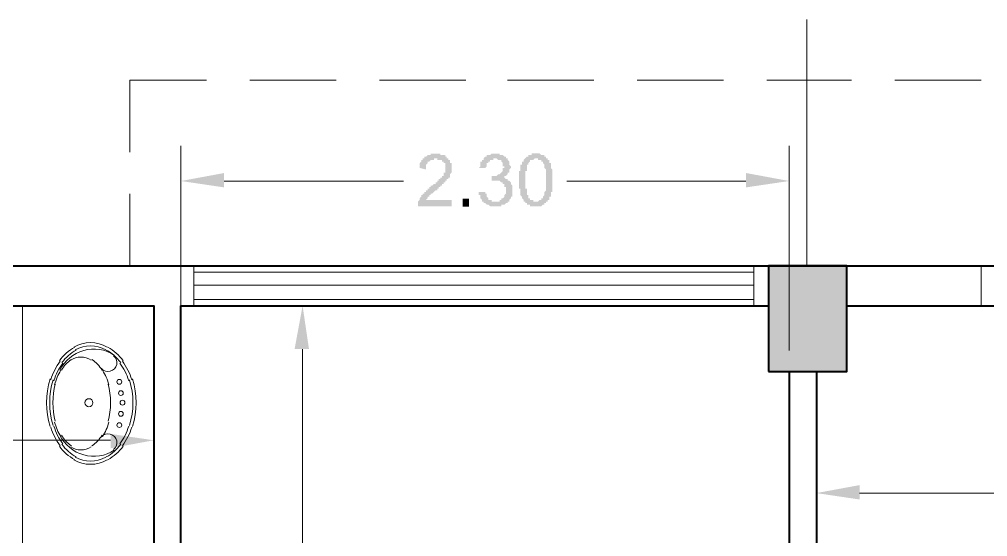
# Model space of a CAD drawing. Header units: inches. Extents: x -11 to 213, y -78 to 40.
# Drawn here: x -0.228 to 3.43, y 27.767 to 29.722 of the extents above; entities that cross this region are included whole.
import ezdxf

# ---------------------------------------------------------------- set-up
doc = ezdxf.new("R2010")
doc.units = ezdxf.units.IN
doc.header["$MEASUREMENT"] = 0
doc.layers.add('PDF_0', color=7, linetype='Continuous')

msp = doc.modelspace()

# ---------------------------------------------------------------- hatches: boundary and pattern name
at = {"layer": 'PDF_0'}
for points in [[(1.40478, 29.01554), (1.27778, 29.01554), (1.27778, 29.02159), (1.27778, 29.02159), (1.27778, 29.02763), (1.27778, 29.02763), (1.27778, 29.02763), (1.27778, 29.03368), (1.27778, 29.03368), (1.28383, 29.03973), (1.28383, 29.03973), (1.28383, 29.04578), (1.28383, 29.04578), (1.28383, 29.04578), (1.28988, 29.05183), (1.28988, 29.05183), (1.28988, 29.05183), (1.28988, 29.05183), (1.28988, 29.05787), (1.29592, 29.05787), (1.29592, 29.05787), (1.29592, 29.06392), (1.29592, 29.06392), (1.30197, 29.06392), (1.30197, 29.06392), (1.30197, 29.06997), (1.30197, 29.06997), (1.30802, 29.06997), (1.30802, 29.07602), (1.31407, 29.07602), (1.31407, 29.07602), (1.31407, 29.08207), (1.32011, 29.08207), (1.32011, 29.08207), (1.32011, 29.08811), (1.32616, 29.08811), (1.32616, 29.09416), (1.33221, 29.09416), (1.33221, 29.09416), (1.33221, 29.09416), (1.33826, 29.10021), (1.33826, 29.10021), (1.33826, 29.10021), (1.34431, 29.10021), (1.34431, 29.10626), (1.34431, 29.10626), (1.35035, 29.10626), (1.35035, 29.11231), (1.35035, 29.11231), (1.3564, 29.11231), (1.3564, 29.11835), (1.3564, 29.11835), (1.36245, 29.11835), (1.36245, 29.1244), (1.36245, 29.1244), (1.3685, 29.1244), (1.3685, 29.1244), (1.3685, 29.13045), (1.3685, 29.13045), (1.37455, 29.13045), (1.37455, 29.1365), (1.37455, 29.1365), (1.37455, 29.14254), (1.37455, 29.14254), (1.38059, 29.14254), (1.38059, 29.14859), (1.38059, 29.14859), (1.38059, 29.15464), (1.38059, 29.15464), (1.38059, 29.15464), (1.38059, 29.16069), (1.38059, 29.16069), (1.38059, 29.16069), (1.38059, 29.16674), (1.38059, 29.16674), (1.38059, 29.17278), (1.38059, 29.17278), (1.38059, 29.17883), (1.37455, 29.17883), (1.37455, 29.17883), (1.37455, 29.18488), (1.3685, 29.18488), (1.3685, 29.18488), (1.3685, 29.18488), (1.3685, 29.19093), (1.36245, 29.19093), (1.36245, 29.19093), (1.36245, 29.19093), (1.3564, 29.19093), (1.3564, 29.19093), (1.35035, 29.19093), (1.35035, 29.19698), (1.34431, 29.19698), (1.34431, 29.19698), (1.34431, 29.19698), (1.33826, 29.19698), (1.33826, 29.19093), (1.33221, 29.19093), (1.33221, 29.19093), (1.32616, 29.19093), (1.32616, 29.19093), (1.32616, 29.19093), (1.32011, 29.18488), (1.32011, 29.18488), (1.32011, 29.18488), (1.31407, 29.18488), (1.31407, 29.17883), (1.31407, 29.17883), (1.31407, 29.17883), (1.30802, 29.17278), (1.30802, 29.17278), (1.30802, 29.17278), (1.30802, 29.16674), (1.30802, 29.16674), (1.30802, 29.16069), (1.30802, 29.16069), (1.30802, 29.15464), (1.30802, 29.15464), (1.28383, 29.16069), (1.28383, 29.16069), (1.28383, 29.16069), (1.28383, 29.16674), (1.28383, 29.16674), (1.28383, 29.17278), (1.28383, 29.17278), (1.28383, 29.17883), (1.28383, 29.17883), (1.28988, 29.18488), (1.28988, 29.18488), (1.28988, 29.18488), (1.28988, 29.19093), (1.29592, 29.19093), (1.29592, 29.19093), (1.29592, 29.19698), (1.29592, 29.19698), (1.30197, 29.19698), (1.30197, 29.19698), (1.30197, 29.20302), (1.30802, 29.20302), (1.30802, 29.20302), (1.30802, 29.20302), (1.31407, 29.20907), (1.31407, 29.20907), (1.31407, 29.20907), (1.32011, 29.20907), (1.32011, 29.20907), (1.32616, 29.20907), (1.32616, 29.21512), (1.33221, 29.21512), (1.33221, 29.21512), (1.33221, 29.21512), (1.33826, 29.21512), (1.33826, 29.21512), (1.34431, 29.21512), (1.34431, 29.21512), (1.35035, 29.21512), (1.35035, 29.21512), (1.3564, 29.21512), (1.3564, 29.21512), (1.36245, 29.21512), (1.36245, 29.21512), (1.36245, 29.20907), (1.3685, 29.20907), (1.3685, 29.20907), (1.37455, 29.20907), (1.37455, 29.20907), (1.37455, 29.20907), (1.38059, 29.20907), (1.38059, 29.20302), (1.38059, 29.20302), (1.38664, 29.20302), (1.38664, 29.20302), (1.38664, 29.19698), (1.39269, 29.19698), (1.39269, 29.19698), (1.39269, 29.19698), (1.39269, 29.19093), (1.39874, 29.19093), (1.39874, 29.18488), (1.39874, 29.18488), (1.39874, 29.18488), (1.39874, 29.17883), (1.40478, 29.17883), (1.40478, 29.17883), (1.40478, 29.17278), (1.40478, 29.17278), (1.40478, 29.16674), (1.40478, 29.16674), (1.40478, 29.16069), (1.40478, 29.16069), (1.40478, 29.16069), (1.40478, 29.15464), (1.40478, 29.15464), (1.40478, 29.15464), (1.40478, 29.14859), (1.40478, 29.14859), (1.40478, 29.14254), (1.40478, 29.14254), (1.40478, 29.14254), (1.39874, 29.1365), (1.39874, 29.1365), (1.39874, 29.13045), (1.39874, 29.13045), (1.39874, 29.1244), (1.39269, 29.1244), (1.39269, 29.1244), (1.39269, 29.1244), (1.39269, 29.11835), (1.39269, 29.11835), (1.38664, 29.11835), (1.38664, 29.11835), (1.38664, 29.11231), (1.38664, 29.11231), (1.38664, 29.11231), (1.38059, 29.11231), (1.38059, 29.10626), (1.38059, 29.10626), (1.37455, 29.10626), (1.37455, 29.10021), (1.37455, 29.10021), (1.3685, 29.10021), (1.3685, 29.09416), (1.3685, 29.09416), (1.36245, 29.09416), (1.36245, 29.08811), (1.36245, 29.08811), (1.3564, 29.08811), (1.3564, 29.08207), (1.35035, 29.08207), (1.35035, 29.08207), (1.35035, 29.07602), (1.34431, 29.07602), (1.34431, 29.07602), (1.33826, 29.06997), (1.33826, 29.06997), (1.33826, 29.06997), (1.33221, 29.06392), (1.33221, 29.06392), (1.32616, 29.06392), (1.32616, 29.05787), (1.32616, 29.05787), (1.32011, 29.05787), (1.32011, 29.05183), (1.32011, 29.05183), (1.31407, 29.05183), (1.31407, 29.04578), (1.31407, 29.04578), (1.31407, 29.04578), (1.31407, 29.04578), (1.30802, 29.03973), (1.40478, 29.03973)], [(1.59833, 29.1244), (1.60437, 29.1244), (1.60437, 29.1244), (1.60437, 29.1244), (1.61042, 29.11836), (1.61042, 29.11836), (1.61647, 29.11836), (1.61647, 29.11836), (1.61647, 29.11231), (1.62252, 29.11231), (1.62252, 29.11231), (1.62252, 29.11231), (1.62857, 29.10626), (1.62857, 29.10626), (1.62857, 29.10626), (1.62857, 29.10021), (1.62857, 29.10021), (1.63461, 29.09416), (1.63461, 29.09416), (1.63461, 29.09416), (1.63461, 29.08812), (1.63461, 29.08812), (1.63461, 29.08207), (1.63461, 29.08207), (1.63461, 29.07602), (1.63461, 29.07602), (1.63461, 29.07602), (1.63461, 29.06997), (1.63461, 29.06997), (1.63461, 29.06997), (1.63461, 29.06393), (1.63461, 29.06393), (1.63461, 29.05788), (1.63461, 29.05788), (1.63461, 29.05183), (1.62857, 29.05183), (1.62857, 29.05183), (1.62857, 29.04578), (1.62857, 29.04578), (1.62857, 29.04578), (1.62252, 29.03973), (1.62252, 29.03973), (1.62252, 29.03973), (1.62252, 29.03369), (1.61647, 29.03369), (1.61647, 29.03369), (1.61647, 29.02764), (1.61042, 29.02764), (1.61042, 29.02764), (1.61042, 29.02764), (1.60437, 29.02159), (1.60437, 29.02159), (1.59833, 29.02159), (1.59833, 29.02159), (1.59833, 29.02159), (1.59228, 29.02159), (1.59228, 29.01554), (1.58623, 29.01554), (1.58623, 29.01554), (1.58623, 29.01554), (1.58018, 29.01554), (1.58018, 29.01554), (1.57413, 29.01554), (1.57413, 29.01554), (1.56809, 29.01554), (1.56809, 29.01554), (1.56204, 29.01554), (1.56204, 29.01554), (1.55599, 29.01554), (1.55599, 29.01554), (1.55599, 29.01554), (1.54994, 29.01554), (1.54994, 29.01554), (1.5439, 29.02159), (1.5439, 29.02159), (1.53785, 29.02159), (1.53785, 29.02159), (1.53785, 29.02159), (1.5318, 29.02764), (1.5318, 29.02764), (1.5318, 29.02764), (1.52575, 29.02764), (1.52575, 29.02764), (1.52575, 29.03369), (1.52575, 29.03369), (1.5197, 29.03369), (1.5197, 29.03973), (1.5197, 29.03973), (1.5197, 29.03973), (1.51366, 29.04578), (1.51366, 29.04578), (1.51366, 29.04578), (1.51366, 29.05183), (1.51366, 29.05183), (1.51366, 29.05788), (1.50761, 29.05788), (1.50761, 29.06393), (1.50761, 29.06393), (1.50761, 29.06393), (1.50761, 29.06997), (1.5318, 29.06997), (1.5318, 29.06997), (1.5318, 29.06393), (1.5318, 29.06393), (1.53785, 29.06393), (1.53785, 29.05788), (1.53785, 29.05788), (1.53785, 29.05183), (1.53785, 29.05183), (1.53785, 29.05183), (1.5439, 29.04578), (1.5439, 29.04578), (1.5439, 29.04578), (1.5439, 29.03973), (1.54994, 29.03973), (1.54994, 29.03973), (1.55599, 29.03973), (1.55599, 29.03973), (1.55599, 29.03369), (1.56204, 29.03369), (1.56204, 29.03369), (1.56809, 29.03369), (1.56809, 29.03369), (1.56809, 29.03369), (1.57413, 29.03369), (1.57413, 29.03369), (1.58018, 29.03369), (1.58018, 29.03369), (1.58623, 29.03369), (1.58623, 29.03973), (1.58623, 29.03973), (1.59228, 29.03973), (1.59228, 29.03973), (1.59228, 29.04578), (1.59833, 29.04578), (1.59833, 29.04578), (1.59833, 29.04578), (1.60437, 29.05183), (1.60437, 29.05183), (1.60437, 29.05183), (1.60437, 29.05788), (1.60437, 29.05788), (1.61042, 29.06393), (1.61042, 29.06393), (1.61042, 29.06997), (1.61042, 29.06997), (1.61042, 29.06997), (1.61042, 29.07602), (1.61042, 29.07602), (1.61042, 29.08207), (1.61042, 29.08207), (1.61042, 29.08812), (1.61042, 29.08812), (1.60437, 29.08812), (1.60437, 29.09416), (1.60437, 29.09416), (1.60437, 29.10021), (1.60437, 29.10021), (1.59833, 29.10021), (1.59833, 29.10021), (1.59833, 29.10626), (1.59833, 29.10626), (1.59228, 29.10626), (1.59228, 29.10626), (1.58623, 29.11231), (1.58623, 29.11231), (1.58623, 29.11231), (1.58018, 29.11231), (1.58018, 29.11231), (1.57413, 29.11231), (1.57413, 29.11231), (1.57413, 29.11231), (1.56809, 29.11231), (1.56809, 29.11231), (1.56204, 29.11231), (1.56204, 29.11231), (1.55599, 29.11231), (1.55599, 29.11231), (1.55599, 29.11231), (1.55599, 29.13045), (1.56204, 29.13045), (1.56204, 29.13045), (1.56809, 29.13045), (1.56809, 29.13045), (1.57413, 29.13045), (1.57413, 29.13045), (1.57413, 29.13045), (1.58018, 29.1365), (1.58018, 29.1365), (1.58018, 29.1365), (1.58623, 29.1365), (1.58623, 29.1365), (1.59228, 29.14255), (1.59228, 29.14255), (1.59228, 29.14255), (1.59833, 29.1486), (1.59833, 29.1486), (1.59833, 29.1486), (1.59833, 29.15464), (1.59833, 29.15464), (1.59833, 29.15464), (1.59833, 29.16069), (1.60437, 29.16069), (1.60437, 29.16674), (1.59833, 29.16674), (1.59833, 29.16674), (1.59833, 29.17279), (1.59833, 29.17279), (1.59833, 29.17883), (1.59833, 29.17883), (1.59833, 29.17883), (1.59228, 29.18488), (1.59228, 29.18488), (1.59228, 29.18488), (1.59228, 29.19093), (1.58623, 29.19093), (1.58623, 29.19093), (1.58018, 29.19093), (1.58018, 29.19093), (1.58018, 29.19093), (1.57413, 29.19698), (1.57413, 29.19698), (1.56809, 29.19698), (1.56809, 29.19698), (1.56809, 29.19698), (1.56204, 29.19698), (1.56204, 29.19093), (1.55599, 29.19093), (1.55599, 29.19093), (1.55599, 29.19093), (1.54994, 29.19093), (1.54994, 29.19093), (1.54994, 29.18488), (1.5439, 29.18488), (1.5439, 29.18488), (1.5439, 29.17883), (1.5439, 29.17883), (1.53785, 29.17883), (1.53785, 29.17279), (1.53785, 29.17279), (1.53785, 29.17279), (1.53785, 29.16674), (1.53785, 29.16674), (1.5318, 29.16069), (1.5318, 29.16069), (1.50761, 29.16069), (1.51366, 29.16674), (1.51366, 29.16674), (1.51366, 29.17279), (1.51366, 29.17279), (1.51366, 29.17883), (1.51366, 29.17883), (1.51366, 29.18488), (1.5197, 29.18488), (1.5197, 29.18488), (1.5197, 29.19093), (1.5197, 29.19093), (1.52575, 29.19093), (1.52575, 29.19698), (1.52575, 29.19698), (1.52575, 29.19698), (1.5318, 29.20303), (1.5318, 29.20303), (1.5318, 29.20303), (1.53785, 29.20303), (1.53785, 29.20303), (1.53785, 29.20907), (1.5439, 29.20907), (1.5439, 29.20907), (1.54994, 29.20907), (1.54994, 29.20907), (1.54994, 29.20907), (1.55599, 29.21512), (1.55599, 29.21512), (1.56204, 29.21512), (1.56204, 29.21512), (1.56809, 29.21512), (1.56809, 29.21512), (1.56809, 29.21512), (1.57413, 29.21512), (1.57413, 29.21512), (1.58018, 29.21512), (1.58018, 29.21512), (1.58018, 29.21512), (1.58623, 29.21512), (1.58623, 29.20907), (1.59228, 29.20907), (1.59228, 29.20907), (1.59833, 29.20907), (1.59833, 29.20907), (1.59833, 29.20907), (1.60437, 29.20303), (1.60437, 29.20303), (1.60437, 29.20303), (1.61042, 29.20303), (1.61042, 29.19698), (1.61042, 29.19698), (1.61647, 29.19698), (1.61647, 29.19093), (1.61647, 29.19093), (1.61647, 29.19093), (1.62252, 29.18488), (1.62252, 29.18488), (1.62252, 29.18488), (1.62252, 29.17883), (1.62252, 29.17883), (1.62252, 29.17279), (1.62252, 29.17279), (1.62252, 29.17279), (1.62857, 29.16674), (1.62857, 29.16674), (1.62857, 29.16069), (1.62857, 29.16069), (1.62857, 29.16069), (1.62252, 29.15464), (1.62252, 29.15464), (1.62252, 29.1486), (1.62252, 29.1486), (1.62252, 29.1486), (1.62252, 29.14255), (1.62252, 29.14255), (1.61647, 29.14255), (1.61647, 29.1365), (1.61647, 29.1365), (1.61647, 29.1365), (1.61042, 29.13045), (1.61042, 29.13045), (1.61042, 29.13045), (1.60437, 29.13045), (1.60437, 29.1244), (1.59833, 29.1244), (1.59833, 29.1244)]]:
    msp.add_hatch(color=256, dxfattribs=at).paths.add_polyline_path(points)
h = msp.add_hatch(color=256, dxfattribs=at)
h.paths.add_polyline_path([(1.72534, 29.21513), (1.72534, 29.21513), (1.72534, 29.21513), (1.73138, 29.21513), (1.73138, 29.21513), (1.73138, 29.21513), (1.73743, 29.21513), (1.73743, 29.21513), (1.74348, 29.20908), (1.74348, 29.20908), (1.74348, 29.20908), (1.74348, 29.20908), (1.74953, 29.20908), (1.74953, 29.20908), (1.74953, 29.20908), (1.75558, 29.20908), (1.75558, 29.20303), (1.75558, 29.20303), (1.75558, 29.20303), (1.76162, 29.20303), (1.76162, 29.20303), (1.76162, 29.19698), (1.76162, 29.19698), (1.76767, 29.19698), (1.76767, 29.19698), (1.76767, 29.19093), (1.76767, 29.19093), (1.77372, 29.19093), (1.77372, 29.18489), (1.77372, 29.18489), (1.77372, 29.18489), (1.77372, 29.17884), (1.77372, 29.17884), (1.77977, 29.17884), (1.77977, 29.17279), (1.77977, 29.17279), (1.77977, 29.17279), (1.77977, 29.16674), (1.77977, 29.16674), (1.77977, 29.16069), (1.77977, 29.16069), (1.78581, 29.15465), (1.78581, 29.15465), (1.78581, 29.1486), (1.78581, 29.1486), (1.78581, 29.14255), (1.78581, 29.14255), (1.78581, 29.1365), (1.78581, 29.1365), (1.78581, 29.13045), (1.78581, 29.13045), (1.78581, 29.12441), (1.78581, 29.12441), (1.78581, 29.11836), (1.78581, 29.11231), (1.78581, 29.11231), (1.78581, 29.11231), (1.78581, 29.10626), (1.78581, 29.10626), (1.78581, 29.10022), (1.78581, 29.10022), (1.78581, 29.09417), (1.78581, 29.09417), (1.78581, 29.08812), (1.78581, 29.08812), (1.78581, 29.08207), (1.78581, 29.08207), (1.78581, 29.07602), (1.78581, 29.07602), (1.78581, 29.06998), (1.77977, 29.06998), (1.77977, 29.06393), (1.77977, 29.06393), (1.77977, 29.06393), (1.77977, 29.05788), (1.77977, 29.05788), (1.77977, 29.05183), (1.77977, 29.05183), (1.77372, 29.05183), (1.77372, 29.04578), (1.77372, 29.04578), (1.77372, 29.04578), (1.77372, 29.03974), (1.77372, 29.03974), (1.76767, 29.03974), (1.76767, 29.03974), (1.76767, 29.03369), (1.76767, 29.03369), (1.76162, 29.03369), (1.76162, 29.02764), (1.76162, 29.02764), (1.75558, 29.02764), (1.75558, 29.02159), (1.75558, 29.02159), (1.74953, 29.02159), (1.74953, 29.02159), (1.74953, 29.02159), (1.74348, 29.01555), (1.74348, 29.01555), (1.73743, 29.01555), (1.73743, 29.01555), (1.73743, 29.01555), (1.73138, 29.01555), (1.73138, 29.01555), (1.72534, 29.01555), (1.72534, 29.01555), (1.72534, 29.01555), (1.71929, 29.01555), (1.71929, 29.01555), (1.71929, 29.01555), (1.71324, 29.01555), (1.71324, 29.01555), (1.70719, 29.01555), (1.70719, 29.01555), (1.70719, 29.01555), (1.70114, 29.01555), (1.70114, 29.01555), (1.70114, 29.02159), (1.6951, 29.02159), (1.6951, 29.02159), (1.6951, 29.02159), (1.6951, 29.02159), (1.68905, 29.02159), (1.68905, 29.02764), (1.68905, 29.02764), (1.68905, 29.02764), (1.683, 29.02764), (1.683, 29.02764), (1.683, 29.03369), (1.683, 29.03369), (1.67695, 29.03369), (1.67695, 29.03369), (1.67695, 29.03974), (1.67695, 29.03974), (1.67695, 29.03974), (1.6709, 29.04578), (1.6709, 29.04578), (1.6709, 29.04578), (1.6709, 29.05183), (1.6709, 29.05183), (1.6709, 29.05183), (1.66486, 29.05788), (1.66486, 29.05788), (1.66486, 29.06393), (1.66486, 29.06393), (1.66486, 29.06393), (1.66486, 29.06998), (1.66486, 29.06998), (1.66486, 29.07602), (1.66486, 29.07602), (1.66486, 29.08207), (1.65881, 29.08207), (1.65881, 29.08812), (1.65881, 29.08812), (1.65881, 29.09417), (1.65881, 29.09417), (1.65881, 29.10022), (1.65881, 29.10626), (1.65881, 29.10626), (1.65881, 29.11231), (1.65881, 29.11231), (1.65881, 29.11231), (1.65881, 29.11836), (1.65881, 29.11836), (1.65881, 29.12441), (1.65881, 29.13045), (1.65881, 29.13045), (1.65881, 29.1365), (1.65881, 29.1365), (1.65881, 29.14255), (1.65881, 29.14255), (1.65881, 29.1486), (1.66486, 29.1486), (1.66486, 29.15465), (1.66486, 29.15465), (1.66486, 29.15465), (1.66486, 29.16069), (1.66486, 29.16069), (1.66486, 29.16674), (1.66486, 29.16674), (1.66486, 29.16674), (1.66486, 29.17279), (1.6709, 29.17279), (1.6709, 29.17884), (1.6709, 29.17884), (1.6709, 29.17884), (1.6709, 29.18489), (1.6709, 29.18489), (1.67695, 29.18489), (1.67695, 29.19093), (1.67695, 29.19093), (1.67695, 29.19093), (1.67695, 29.19093), (1.683, 29.19698), (1.683, 29.19698), (1.683, 29.19698), (1.68905, 29.20303), (1.68905, 29.20303), (1.68905, 29.20303), (1.6951, 29.20303), (1.6951, 29.20908), (1.6951, 29.20908), (1.70114, 29.20908), (1.70114, 29.20908), (1.70114, 29.20908), (1.70719, 29.20908), (1.70719, 29.21513), (1.71324, 29.21513), (1.71324, 29.21513), (1.71929, 29.21513), (1.71929, 29.21513), (1.72534, 29.21513), (1.72534, 29.21513)], flags=0)
h.paths.add_polyline_path([(1.72534, 29.03369), (1.72534, 29.03369), (1.73138, 29.03369), (1.73138, 29.03369), (1.73138, 29.03369), (1.73743, 29.03974), (1.73743, 29.03974), (1.73743, 29.03974), (1.74348, 29.03974), (1.74348, 29.03974), (1.74348, 29.04578), (1.74953, 29.04578), (1.74953, 29.04578), (1.74953, 29.05183), (1.74953, 29.05183), (1.74953, 29.05183), (1.75558, 29.05788), (1.75558, 29.05788), (1.75558, 29.05788), (1.75558, 29.05788), (1.75558, 29.06393), (1.75558, 29.06393), (1.75558, 29.06393), (1.75558, 29.06998), (1.75558, 29.06998), (1.76162, 29.07602), (1.76162, 29.07602), (1.76162, 29.08207), (1.76162, 29.08207), (1.76162, 29.08207), (1.76162, 29.08812), (1.76162, 29.08812), (1.76162, 29.09417), (1.76162, 29.09417), (1.76162, 29.10022), (1.76162, 29.10626), (1.76162, 29.10626), (1.76162, 29.11231), (1.76162, 29.11231), (1.76162, 29.11836), (1.76162, 29.11836), (1.76162, 29.12441), (1.76162, 29.13045), (1.76162, 29.13045), (1.76162, 29.13045), (1.76162, 29.1365), (1.76162, 29.1365), (1.76162, 29.14255), (1.76162, 29.14255), (1.76162, 29.1486), (1.76162, 29.1486), (1.76162, 29.15465), (1.76162, 29.15465), (1.76162, 29.15465), (1.75558, 29.16069), (1.75558, 29.16069), (1.75558, 29.16069), (1.75558, 29.16674), (1.75558, 29.16674), (1.75558, 29.16674), (1.75558, 29.17279), (1.75558, 29.17279), (1.74953, 29.17884), (1.74953, 29.17884), (1.74953, 29.17884), (1.74953, 29.18489), (1.74348, 29.18489), (1.74348, 29.18489), (1.74348, 29.18489), (1.74348, 29.19093), (1.73743, 29.19093), (1.73743, 29.19093), (1.73138, 29.19093), (1.73138, 29.19093), (1.73138, 29.19698), (1.72534, 29.19698), (1.72534, 29.19698), (1.71929, 29.19698), (1.71929, 29.19698), (1.71324, 29.19093), (1.71324, 29.19093), (1.71324, 29.19093), (1.70719, 29.19093), (1.70719, 29.19093), (1.70114, 29.19093), (1.70114, 29.18489), (1.70114, 29.18489), (1.70114, 29.18489), (1.6951, 29.17884), (1.6951, 29.17884), (1.6951, 29.17279), (1.6951, 29.17279), (1.6951, 29.17279), (1.6951, 29.17279), (1.68905, 29.17279), (1.68905, 29.16674), (1.68905, 29.16674), (1.68905, 29.16674), (1.68905, 29.16069), (1.68905, 29.16069), (1.68905, 29.15465), (1.68905, 29.15465), (1.68905, 29.15465), (1.68905, 29.1486), (1.683, 29.1486), (1.683, 29.14255), (1.683, 29.14255), (1.683, 29.1365), (1.683, 29.1365), (1.683, 29.13045), (1.683, 29.13045), (1.683, 29.12441), (1.683, 29.12441), (1.683, 29.11836), (1.683, 29.11231), (1.683, 29.11231), (1.683, 29.10626), (1.683, 29.10626), (1.683, 29.10022), (1.683, 29.10022), (1.683, 29.09417), (1.683, 29.09417), (1.683, 29.08812), (1.683, 29.08812), (1.683, 29.08207), (1.683, 29.08207), (1.68905, 29.08207), (1.68905, 29.07602), (1.68905, 29.07602), (1.68905, 29.06998), (1.68905, 29.06998), (1.68905, 29.06998), (1.68905, 29.06998), (1.68905, 29.06393), (1.68905, 29.06393), (1.68905, 29.05788), (1.6951, 29.05788), (1.6951, 29.05183), (1.6951, 29.05183), (1.6951, 29.05183), (1.6951, 29.04578), (1.70114, 29.04578), (1.70114, 29.04578), (1.70114, 29.04578), (1.70114, 29.03974), (1.70719, 29.03974), (1.70719, 29.03974), (1.71324, 29.03974), (1.71324, 29.03369), (1.71324, 29.03369), (1.71929, 29.03369), (1.71929, 29.03369), (1.72534, 29.03369)], flags=0)

# ---------------------------------------------------------------- linework, layer by layer
at = {"layer": 'PDF_0', "lineweight": 5}
for points in [[(2.74679, 28.79064), (2.74679, 29.72201)], [(0.38207, 28.72411), (0.38207, 29.24423)], [(2.68026, 28.4701), (2.68026, 29.24423)], [(0.54537, 29.11117), (1.22273, 29.11117)], [(2.51697, 29.11117), (1.83961, 29.11117)], [(0.79333, 28.63944), (0.96872, 28.63944)], [(0.84171, 28.47615), (0.84171, 26.3231)], [(0.27926, 28.31285), (0.27926, 27.99836)], [(0.11597, 28.13142), (-0.91217, 28.13142)], [(2.78308, 28.10118), (2.78308, 27.80483)], [(2.94637, 27.93184), (6.62953, 27.93184)]]:
    msp.add_lwpolyline(points, dxfattribs=at)
at = {"layer": 'PDF_0', "lineweight": 20}
for points in [[(0.18854, 29.22003), (0.18854, 29.49219), (0.47884, 29.49219)], [(0.64213, 29.49219), (0.96872, 29.49219)], [(1.13201, 29.49219), (1.45859, 29.49219)], [(1.61584, 29.49219), (1.94242, 29.49219)], [(2.10572, 29.49219), (2.4323, 29.49219)], [(2.59559, 29.49219), (2.91613, 29.49219)], [(3.07942, 29.49219), (3.40601, 29.49219)], [(0.47884, 28.79064), (0.18854, 28.79064), (0.18854, 29.06279)], [(0.96872, 28.79064), (0.64213, 28.79064)], [(1.45859, 28.79064), (1.13201, 28.79064)], [(1.94242, 28.79064), (1.61584, 28.79064)], [(2.4323, 28.79064), (2.10572, 28.79064)], [(2.91613, 28.79064), (2.59559, 28.79064)], [(3.40601, 28.79064), (3.07942, 28.79064)]]:
    msp.add_lwpolyline(points, dxfattribs=at)
at = {"layer": 'PDF_0', "lineweight": 40}
for points in [[(11.87303, 15.79375), (-2.87168, 15.79375), (-2.87168, 28.79064), (37.12895, 28.79064), (37.12895, 15.79375), (21.68873, 15.79375)], [(-2.56929, 28.63944), (0.27926, 28.63944), (0.27926, 26.03885), (0.16435, 26.03885)], [(2.54721, 23.38988), (0.38207, 23.38988), (0.38207, 28.63944), (2.60164, 28.63944)], [(2.89799, 28.63944), (8.21407, 28.63944)], [(2.68026, 28.39148), (2.68026, 25.7546)], [(2.78308, 28.39148), (2.78308, 25.73646)]]:
    msp.add_lwpolyline(points, dxfattribs=at)
at = {"layer": 'PDF_0', "lineweight": 13}
for points in [[(0.38207, 28.79064), (0.38207, 28.63944)], [(0.43046, 28.79064), (0.43046, 28.63944)], [(0.43046, 28.76644), (2.54721, 28.76644)], [(2.54721, 28.79064), (2.54721, 28.63944)], [(2.60164, 28.79064), (2.60164, 28.63944)], [(3.40601, 28.63944), (3.40601, 28.79064)], [(0.43046, 28.71806), (2.54721, 28.71806)], [(0.43046, 28.66363), (2.54721, 28.66363)]]:
    msp.add_lwpolyline(points, dxfattribs=at)
at = {"layer": 'PDF_0', "lineweight": 40}
msp.add_lwpolyline([(2.60164, 28.39148), (2.89799, 28.39148), (2.89799, 28.79064), (2.60164, 28.79064)], close=True, dxfattribs=at)
at = {"layer": 'PDF_0', "lineweight": 9}
msp.add_lwpolyline([(-0.21667, 28.63944), (-0.21667, 27.00047), (0.27926, 27.00047)], dxfattribs=at)
at = {"layer": 'PDF_0', "lineweight": 5}
for centre, radius in [((0.14923, 28.35216), 0.00907), ((0.15528, 28.30983), 0.00907), ((0.03432, 28.27354), 0.01512), ((0.16133, 28.27354), 0.00907), ((0.15528, 28.23121), 0.00907), ((0.14923, 28.18887), 0.00907)]:
    msp.add_circle(centre, radius, dxfattribs=at)
for centre, radius, start, end in [((0.07058, 28.32195), 0.18442, 119.12303, 143.37476), ((0.05246, 28.33402), 0.14212, 56.85906, 153.96697), ((0.0706, 28.32194), 0.17235, 119.12341, 143.372), ((0.04037, 28.37031), 0.13003, 60.87631, 119.12369), ((0.04037, 28.3703), 0.11795, 60.87812, 119.12188), ((0.01619, 28.32194), 0.17235, 36.628, 60.87659), ((0.0162, 28.32195), 0.18442, 36.62524, 60.87698), ((0.11296, 28.29168), 0.23286, 143.37257, 162.88365), ((0.04032, 28.32802), 0.12996, 123.52995, 148.00328), ((0.00408, 28.37633), 0.06957, 56.4717, 123.5283), ((-0.02611, 28.32802), 0.12996, 31.99672, 56.47005), ((0.10689, 28.42474), 0.03326, 221.04532, 51.02334), ((-0.02617, 28.29168), 0.23286, 17.11635, 36.62743), ((0.11294, 28.29169), 0.22074, 143.37136, 162.88357), ((0.09481, 28.29168), 0.19657, 147.99775, 165.48686), ((-0.0806, 28.29168), 0.19657, 14.51314, 32.00225), ((-0.02616, 28.29169), 0.22074, 17.11643, 36.62864), ((0.17948, 28.27354), 0.30543, 162.8834, 197.1166), ((0.17947, 28.27354), 0.29333, 162.88347, 197.11653), ((-0.09269, 28.27354), 0.29333, 342.88347, 17.11653), ((-0.09269, 28.27354), 0.30543, 342.8834, 17.1166), ((0.17944, 28.27354), 0.2812, 165.48578, 194.51422), ((-0.16523, 28.27354), 0.2812, 345.48578, 14.51422), ((0.11296, 28.24936), 0.23286, 197.11635, 216.62743), ((0.11294, 28.24935), 0.22074, 197.11643, 216.62864), ((0.09481, 28.24936), 0.19657, 194.51314, 212.00225), ((-0.0806, 28.24936), 0.19657, 327.99775, 345.48686), ((-0.02616, 28.24935), 0.22074, 323.37136, 342.88357), ((-0.02617, 28.24936), 0.23286, 323.37257, 342.88365), ((0.05247, 28.21307), 0.14213, 206.03303, 303.14094), ((0.04032, 28.21907), 0.12996, 211.99672, 236.47005), ((-0.02611, 28.21907), 0.12996, 303.52995, 328.00328), ((0.10689, 28.12235), 0.03327, 308.97666, 138.95468), ((0.07058, 28.21908), 0.18442, 216.62524, 240.87697), ((0.0706, 28.2191), 0.17235, 216.62801, 240.87658), ((0.00409, 28.1647), 0.06957, 236.47168, 303.52832), ((0.01619, 28.2191), 0.17235, 299.12342, 323.37199), ((0.0162, 28.21908), 0.18442, 299.12302, 323.37476), ((0.04037, 28.17074), 0.11795, 240.87812, 299.12188), ((0.04037, 28.17073), 0.13003, 240.87631, 299.12369)]:
    msp.add_arc(centre, radius, start, end, dxfattribs=at)
at = {"layer": 'PDF_0'}
for points in [[(0.54537, 29.14141), (0.54537, 29.08698), (0.38207, 29.11117)], [(2.51697, 29.14141), (2.51697, 29.08698), (2.68026, 29.11117)], [(0.81147, 28.47615), (0.8659, 28.47615), (0.84171, 28.63944)], [(0.11597, 28.15561), (0.11597, 28.10118), (0.27926, 28.13142)], [(2.94637, 27.96208), (2.94637, 27.90765), (2.78308, 27.93184)]]:
    msp.add_solid(points, dxfattribs=at)
at = {"layer": 'PDF_0', "lineweight": 5}
msp.add_solid([(1.47069, 29.01441), (1.4465, 29.01441), (1.47069, 29.04465), (1.4465, 29.04465)], dxfattribs=at)
at = {"layer": 'PDF_0', "color": 9, "true_color": 0x00007f}
for points in [[(2.89799, 28.79064), (2.60164, 28.79064), (2.89799, 28.39148)], [(2.60164, 28.79064), (2.89799, 28.39148), (2.60164, 28.39148)]]:
    msp.add_solid(points, dxfattribs=at)

doc.saveas('drawing.dxf')
